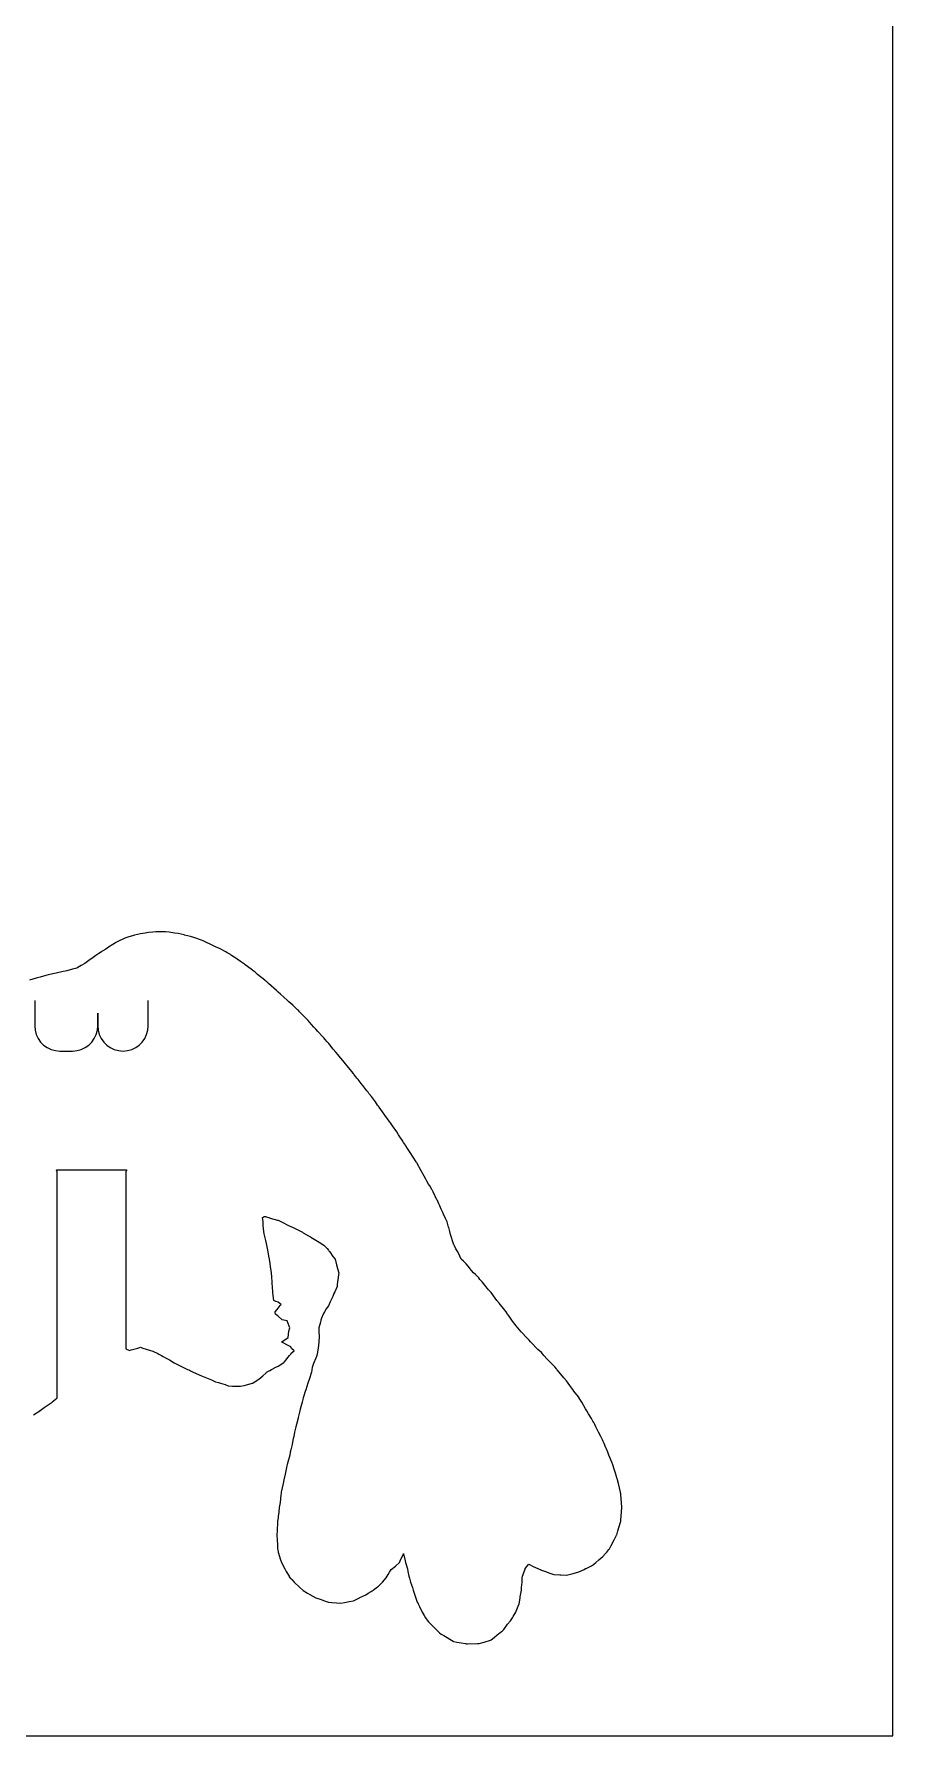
# Model space of a CAD drawing. Extents: x 0 to 600, y 0 to 500.
# Drawn here: x 536.9 to 600, y 0 to 125 of the extents above; entities that cross this region are included whole.
import ezdxf

# ---------------------------------------------------------------- set-up
doc = ezdxf.new("R2010")
doc.units = 0

msp = doc.modelspace()

# ---------------------------------------------------------------- linework, layer by layer
at = {"layer": 'annotation', "color": 1}
for p, q in [((536.927422, 54.017028), (536.927422, 52.161713)), ((545.272412, 52.161713), (545.272412, 54.017028)), ((541.561781, 52.161713), (541.561781, 53.09068)), ((541.561781, 53.09068), (541.561781, 52.161713)), ((536.927422, 52.161713), (536.927422, 52.161713)), ((536.927422, 52.161713), (536.957355, 51.82803)), ((536.957355, 51.82803), (537.043626, 51.514046)), ((537.043626, 51.514046), (537.180937, 51.224983)), ((541.308149, 51.224983), (541.445516, 51.514046)), ((541.445516, 51.514046), (541.53183, 51.82803)), ((541.53183, 51.82803), (541.561781, 52.161713)), ((541.561781, 52.161713), (541.561781, 52.161713)), ((541.561781, 52.161713), (541.591739, 51.82803)), ((541.591739, 51.82803), (541.678102, 51.514046)), ((541.678102, 51.514046), (541.815607, 51.224983)), ((545.01878, 51.224983), (545.156147, 51.514046)), ((545.156147, 51.514046), (545.242461, 51.82803)), ((545.242461, 51.82803), (545.272412, 52.161713)), ((537.180937, 51.224983), (537.363994, 50.966063)), ((537.363994, 50.966063), (537.587501, 50.74251)), ((537.587501, 50.74251), (537.846163, 50.559544)), ((537.846163, 50.559544), (538.134683, 50.422388)), ((538.134683, 50.422388), (538.447766, 50.336265)), ((538.447766, 50.336265), (538.780117, 50.306397)), ((538.780117, 50.306397), (539.709085, 50.306397)), ((539.709085, 50.306397), (540.041298, 50.336265)), ((539.709085, 50.306397), (539.709085, 50.306397)), ((540.041298, 50.336265), (540.354308, 50.422388)), ((540.354308, 50.422388), (540.642807, 50.559544)), ((540.642807, 50.559544), (540.901486, 50.74251)), ((540.901486, 50.74251), (541.125036, 50.966063)), ((541.125036, 50.966063), (541.308149, 51.224983)), ((541.815607, 51.224983), (541.998986, 50.966063)), ((541.998986, 50.966063), (542.222974, 50.74251)), ((542.222974, 50.74251), (542.482307, 50.559544)), ((542.482307, 50.559544), (542.771718, 50.422388)), ((542.771718, 50.422388), (543.085943, 50.336265)), ((543.085943, 50.336265), (543.419716, 50.306397)), ((543.419716, 50.306397), (543.751929, 50.336265)), ((543.419716, 50.306397), (543.419716, 50.306397)), ((543.751929, 50.336265), (544.064939, 50.422388)), ((544.064939, 50.422388), (544.353438, 50.559544)), ((544.353438, 50.559544), (544.612117, 50.74251)), ((544.612117, 50.74251), (544.835667, 50.966063)), ((544.835667, 50.966063), (545.01878, 51.224983))]:
    msp.add_line(p, q, dxfattribs=at)
at = {"layer": 'boundary', "color": 5}
for p, q in [((544.188468, 58.78923), (543.777646, 58.680644)), ((544.267604, 58.811164), (544.188468, 58.78923)), ((544.698356, 58.921577), (544.267604, 58.811164)), ((545.042895, 58.97121), (544.698356, 58.921577)), ((545.301929, 59.001367), (545.042895, 58.97121)), ((545.619065, 59.045067), (545.301929, 59.001367)), ((545.828254, 59.052948), (545.619065, 59.045067)), ((546.281103, 59.050169), (545.828254, 59.052948)), ((546.539777, 59.062056), (546.281103, 59.050169)), ((546.81515, 59.031224), (546.539777, 59.062056)), ((547.192198, 58.968269), (546.81515, 59.031224)), ((547.460488, 58.937786), (547.192198, 58.968269)), ((547.90689, 58.828389), (547.460488, 58.937786)), ((547.940485, 58.822127), (547.90689, 58.828389)), ((548.381197, 58.723151), (547.940485, 58.822127)), ((541.834237, 57.593259), (541.640324, 57.457663)), ((541.896467, 57.634006), (541.834237, 57.593259)), ((541.936224, 57.660047), (541.896467, 57.634006)), ((542.152042, 57.79918), (541.936224, 57.660047)), ((542.341248, 57.922093), (542.152042, 57.79918)), ((542.669176, 58.13945), (542.341248, 57.922093)), ((542.856935, 58.262771), (542.669176, 58.13945)), ((542.902326, 58.287128), (542.856935, 58.262771)), ((542.994992, 58.337085), (542.902326, 58.287128)), ((543.555465, 58.585726), (542.994992, 58.337085)), ((543.777646, 58.680644), (543.555465, 58.585726)), ((548.613207, 58.64019), (548.381197, 58.723151)), ((549.187581, 58.448467), (548.613207, 58.64019)), ((549.301908, 58.407667), (549.187581, 58.448467)), ((549.362732, 58.380303), (549.301908, 58.407667)), ((549.4588, 58.337085), (549.362732, 58.380303)), ((549.916368, 58.098075), (549.4588, 58.337085)), ((550.024518, 58.047249), (549.916368, 58.098075)), ((550.222619, 57.964374), (550.024518, 58.047249)), ((550.50099, 57.826379), (550.222619, 57.964374)), ((550.962588, 57.593259), (550.50099, 57.826379)), ((551.084544, 57.524103), (550.962588, 57.593259)), ((551.14333, 57.49012), (551.084544, 57.524103)), ((539.717286, 56.310443), (539.28113, 56.19264)), ((540.014999, 56.401675), (539.717286, 56.310443)), ((540.094803, 56.439077), (540.014999, 56.401675)), ((540.353979, 56.59569), (540.094803, 56.439077)), ((540.62038, 56.745323), (540.353979, 56.59569)), ((541.015514, 57.028911), (540.62038, 56.745323)), ((541.11719, 57.099192), (541.015514, 57.028911)), ((541.428413, 57.323766), (541.11719, 57.099192)), ((541.640324, 57.457663), (541.428413, 57.323766)), ((551.176004, 57.468755), (551.14333, 57.49012)), ((551.305346, 57.386058), (551.176004, 57.468755)), ((551.402917, 57.323766), (551.305346, 57.386058)), ((551.779608, 57.074077), (551.402917, 57.323766)), ((551.802305, 57.059033), (551.779608, 57.074077)), ((552.06404, 56.885548), (551.802305, 57.059033)), ((552.339285, 56.678784), (552.06404, 56.885548)), ((552.407007, 56.628997), (552.339285, 56.678784)), ((552.839787, 56.310443), (552.407007, 56.628997)), ((552.926871, 56.243397), (552.839787, 56.310443)), ((537.033014, 55.651435), (536.547972, 55.507974)), ((537.332671, 55.7377), (537.033014, 55.651435)), ((537.750588, 55.849001), (537.332671, 55.7377)), ((537.92076, 55.897815), (537.750588, 55.849001)), ((537.931581, 55.901049), (537.92076, 55.897815)), ((538.253382, 55.984169), (537.931581, 55.901049)), ((538.511093, 56.026812), (538.253382, 55.984169)), ((539.027071, 56.148635), (538.511093, 56.026812)), ((539.174092, 56.175839), (539.027071, 56.148635)), ((539.28113, 56.19264), (539.174092, 56.175839)), ((552.984751, 56.198836), (552.926871, 56.243397)), ((553.11945, 56.0892), (552.984751, 56.198836)), ((553.30196, 55.936595), (553.11945, 56.0892)), ((553.834516, 55.505034), (553.30196, 55.936595)), ((553.905461, 55.44871), (553.834516, 55.505034)), ((553.922698, 55.434329), (553.905461, 55.44871)), ((553.977336, 55.388739), (553.922698, 55.434329)), ((554.055186, 55.320077), (553.977336, 55.388739)), ((554.081403, 55.297126), (554.055186, 55.320077)), ((554.113769, 55.268293), (554.081403, 55.297126)), ((554.701771, 54.744752), (554.113769, 55.268293)), ((554.826172, 54.633854), (554.701771, 54.744752)), ((554.983014, 54.491726), (554.826172, 54.633854)), ((554.992406, 54.483257), (554.983014, 54.491726)), ((555.212453, 54.283807), (554.992406, 54.483257)), ((555.530993, 53.995407), (555.212453, 54.283807)), ((555.615656, 53.918446), (555.530993, 53.995407)), ((555.746882, 53.799888), (555.615656, 53.918446)), ((555.889401, 53.665436), (555.746882, 53.799888)), ((556.250124, 53.325115), (555.889401, 53.665436)), ((556.308029, 53.270484), (556.250124, 53.325115)), ((556.330342, 53.249258), (556.308029, 53.270484)), ((556.397767, 53.184233), (556.330342, 53.249258)), ((556.615388, 52.961973), (556.397767, 53.184233)), ((556.667593, 52.908656), (556.615388, 52.961973)), ((556.762432, 52.806701), (556.667593, 52.908656)), ((557.013119, 52.542385), (556.762432, 52.806701)), ((557.276632, 52.257168), (557.013119, 52.542385)), ((557.452495, 52.068647), (557.276632, 52.257168)), ((557.453018, 52.068061), (557.452495, 52.068647)), ((557.588303, 51.922783), (557.453018, 52.068061)), ((557.74163, 51.752139), (557.588303, 51.922783)), ((558.099222, 51.349919), (557.74163, 51.752139)), ((558.193976, 51.243848), (558.099222, 51.349919)), ((558.250699, 51.181705), (558.193976, 51.243848)), ((558.43083, 50.979727), (558.250699, 51.181705)), ((558.497631, 50.900127), (558.43083, 50.979727)), ((558.509014, 50.886564), (558.497631, 50.900127)), ((558.533344, 50.857205), (558.509014, 50.886564)), ((558.869364, 50.454606), (558.533344, 50.857205)), ((559.054284, 50.230526), (558.869364, 50.454606)), ((559.224284, 50.024481), (559.054284, 50.230526)), ((559.278483, 49.959418), (559.224284, 50.024481)), ((559.429724, 49.774682), (559.278483, 49.959418)), ((559.568112, 49.60481), (559.429724, 49.774682)), ((559.765159, 49.359826), (559.568112, 49.60481)), ((559.880645, 49.217209), (559.765159, 49.359826)), ((559.97712, 49.101959), (559.880645, 49.217209)), ((560.246936, 48.775221), (559.97712, 49.101959)), ((560.334833, 48.664638), (560.246936, 48.775221)), ((560.350435, 48.644774), (560.334833, 48.664638)), ((560.380489, 48.606356), (560.350435, 48.644774)), ((560.607411, 48.32065), (560.380489, 48.606356)), ((560.698132, 48.20389), (560.607411, 48.32065)), ((560.929919, 47.910933), (560.698132, 48.20389)), ((561.033082, 47.781954), (560.929919, 47.910933)), ((561.271145, 47.477124), (561.033082, 47.781954)), ((561.339767, 47.387824), (561.271145, 47.477124)), ((561.42503, 47.27566), (561.339767, 47.387824)), ((561.490215, 47.190567), (561.42503, 47.27566)), ((561.66658, 46.960762), (561.490215, 47.190567)), ((561.96089, 46.570715), (561.66658, 46.960762)), ((562.127933, 46.341356), (561.96089, 46.570715)), ((562.191856, 46.253467), (562.127933, 46.341356)), ((562.204391, 46.236129), (562.191856, 46.253467)), ((562.232333, 46.197672), (562.204391, 46.236129)), ((562.247098, 46.177247), (562.232333, 46.197672)), ((562.488293, 45.842528), (562.247098, 46.177247)), ((562.65866, 45.606939), (562.488293, 45.842528)), ((562.975958, 45.163931), (562.65866, 45.606939)), ((563.026835, 45.092252), (562.975958, 45.163931)), ((563.068114, 45.032688), (563.026835, 45.092252)), ((563.112566, 44.969861), (563.068114, 45.032688)), ((563.222433, 44.815142), (563.112566, 44.969861)), ((563.532363, 44.366209), (563.222433, 44.815142)), ((563.633496, 44.208981), (563.532363, 44.366209)), ((563.67037, 44.150612), (563.633496, 44.208981)), ((563.719252, 44.07534), (563.67037, 44.150612)), ((563.926768, 43.754942), (563.719252, 44.07534)), ((564.033277, 43.591215), (563.926768, 43.754942)), ((564.166583, 43.38778), (564.033277, 43.591215)), ((564.196167, 43.342865), (564.166583, 43.38778)), ((564.330476, 43.137289), (564.196167, 43.342865)), ((564.517926, 42.852982), (564.330476, 43.137289)), ((564.951271, 42.171357), (564.517926, 42.852982)), ((538.531632, 41.539984), (538.535438, 41.559118)), ((538.535438, 41.520849), (538.531632, 41.539984)), ((538.535438, 41.559118), (538.546277, 41.575339)), ((538.546277, 41.504628), (538.535438, 41.520849)), ((538.546277, 41.575339), (538.562498, 41.586177)), ((538.562498, 41.493789), (538.546277, 41.504628)), ((538.562498, 41.586177), (538.581632, 41.589983)), ((538.581632, 41.489983), (538.562498, 41.493789)), ((538.581632, 41.589983), (543.627632, 41.589983)), ((538.581632, 24.81741), (538.581632, 41.489983)), ((543.627632, 41.589983), (543.646766, 41.586178)), ((543.646766, 41.493789), (543.627632, 41.489984)), ((543.627632, 41.489984), (543.627632, 28.434385)), ((543.646766, 41.586178), (543.662988, 41.575339)), ((543.662988, 41.504628), (543.646766, 41.493789)), ((543.662988, 41.575339), (543.673826, 41.559118)), ((543.673826, 41.520849), (543.662988, 41.504628)), ((543.673826, 41.559118), (543.677632, 41.539983)), ((543.677632, 41.539983), (543.673826, 41.520849)), ((564.953987, 42.167143), (564.951271, 42.171357)), ((564.954164, 42.166877), (564.953987, 42.167143)), ((564.957445, 42.161703), (564.954164, 42.166877)), ((564.976501, 42.128713), (564.957445, 42.161703)), ((564.97924, 42.123972), (564.976501, 42.128713)), ((564.99969, 42.087317), (564.97924, 42.123972)), ((565.335391, 41.497985), (564.99969, 42.087317)), ((565.54901, 41.110653), (565.335391, 41.497985)), ((565.667669, 40.904091), (565.54901, 41.110653)), ((565.756004, 40.746337), (565.667669, 40.904091)), ((565.874698, 40.537061), (565.756004, 40.746337)), ((565.953736, 40.405455), (565.874698, 40.537061)), ((566.104303, 40.141946), (565.953736, 40.405455)), ((566.130723, 40.09733), (566.104303, 40.141946)), ((566.151538, 40.063053), (566.130723, 40.09733)), ((566.213729, 39.957212), (566.151538, 40.063053)), ((566.491923, 39.386537), (566.213729, 39.957212)), ((566.518129, 39.332362), (566.491923, 39.386537)), ((566.628835, 39.084014), (566.518129, 39.332362)), ((566.69288, 38.935153), (566.628835, 39.084014)), ((566.795411, 38.696854), (566.69288, 38.935153)), ((553.665941, 38.070691), (553.735703, 38.102706)), ((553.687622, 37.936729), (553.665941, 38.070691)), ((553.70955, 37.752692), (553.687622, 37.936729)), ((553.72836, 37.489302), (553.70955, 37.752692)), ((553.735703, 38.102706), (553.77722, 38.160097)), ((553.77722, 38.160097), (553.905461, 38.158343)), ((553.905461, 38.158343), (553.943562, 38.139668)), ((553.943562, 38.139668), (554.099728, 38.086421)), ((554.099728, 38.086421), (554.132792, 38.070691)), ((554.132792, 38.070691), (554.221625, 38.0293)), ((554.221625, 38.0293), (554.782251, 37.890293)), ((554.782251, 37.890293), (554.826171, 37.872129)), ((554.826171, 37.872129), (554.867689, 37.84833)), ((554.867689, 37.84833), (555.059273, 37.752691)), ((555.059273, 37.752691), (555.627656, 37.469015)), ((566.915138, 38.444237), (566.795411, 38.696854)), ((567.001684, 38.249558), (566.915138, 38.444237)), ((567.086496, 38.070691), (567.001684, 38.249558)), ((567.11427, 38.008738), (567.086496, 38.070691)), ((567.228223, 37.752692), (567.11427, 38.008738)), ((567.349364, 37.363306), (567.228223, 37.752692)), ((553.762717, 37.057375), (553.72836, 37.489302)), ((553.797826, 36.868837), (553.762717, 37.057375)), ((553.905461, 36.384901), (553.797826, 36.868837)), ((553.952327, 36.164037), (553.905461, 36.384901)), ((555.627656, 37.469015), (555.746882, 37.428049)), ((555.746882, 37.428049), (555.915524, 37.350182)), ((555.915524, 37.350182), (556.204238, 37.201803)), ((556.204238, 37.201803), (556.503828, 37.057375)), ((556.503828, 37.057375), (556.597384, 37.003545)), ((556.597384, 37.003545), (556.667593, 36.963153)), ((556.667593, 36.963153), (557.052222, 36.733979)), ((557.052222, 36.733979), (557.193686, 36.655054)), ((557.193686, 36.655054), (557.226744, 36.637905)), ((557.226744, 36.637905), (557.588303, 36.417324)), ((557.588303, 36.417324), (557.82719, 36.26529)), ((557.82719, 36.26529), (558.174812, 36.044055)), ((567.354886, 37.34808), (567.349364, 37.363306)), ((567.437161, 37.057375), (567.354886, 37.34808)), ((567.495578, 36.837758), (567.437161, 37.057375)), ((567.716119, 36.136866), (567.495578, 36.837758)), ((553.980957, 36.044055), (553.952327, 36.164037)), ((554.050132, 35.681153), (553.980957, 36.044055)), ((554.076086, 35.548186), (554.050132, 35.681153)), ((554.141521, 35.229132), (554.076086, 35.548186)), ((554.189856, 35.030734), (554.141521, 35.229132)), ((554.232785, 34.711744), (554.189856, 35.030734)), ((558.174812, 36.044055), (558.31388, 35.907458)), ((558.31388, 35.907458), (558.417593, 35.794317)), ((558.417593, 35.794317), (558.509014, 35.682435)), ((558.509014, 35.682435), (558.544021, 35.634982)), ((558.544021, 35.634982), (558.608053, 35.548186)), ((558.608053, 35.548186), (558.831272, 35.21337)), ((558.831272, 35.21337), (559.010671, 35.030734)), ((559.010671, 35.030734), (559.107814, 34.61204)), ((567.74042, 36.070928), (567.716119, 36.136866)), ((567.75067, 36.044055), (567.74042, 36.070928)), ((567.773057, 36.006206), (567.75067, 36.044055)), ((567.87458, 35.766987), (567.773057, 36.006206)), ((568.023752, 35.548186), (567.87458, 35.766987)), ((568.177589, 35.231016), (568.023752, 35.548186)), ((568.278896, 35.030734), (568.177589, 35.231016)), ((568.432605, 34.860507), (568.278896, 35.030734)), ((554.237463, 34.671593), (554.232785, 34.711744)), ((554.259297, 34.476727), (554.237463, 34.671593)), ((554.323609, 34.017416), (554.259297, 34.476727)), ((554.346363, 33.688601), (554.323609, 34.017416)), ((559.107814, 34.61204), (559.192219, 34.326328)), ((559.192219, 34.326328), (559.276555, 34.017416)), ((559.251257, 33.887338), (559.238126, 33.665357)), ((559.276555, 34.017416), (559.251257, 33.887338)), ((568.636829, 34.677187), (568.432605, 34.860507)), ((568.895016, 34.349629), (568.636829, 34.677187)), ((568.908669, 34.335036), (568.895016, 34.349629)), ((569.182258, 34.017416), (568.908669, 34.335036)), ((569.322509, 33.881456), (569.182258, 34.017416)), ((569.557543, 33.653619), (569.322509, 33.881456)), ((554.370933, 33.343687), (554.346363, 33.688601)), ((554.384322, 33.202389), (554.370933, 33.343687)), ((554.405382, 33.004095), (554.384322, 33.202389)), ((554.436709, 32.575822), (554.405382, 33.004095)), ((554.463421, 32.343762), (554.436709, 32.575822)), ((558.985844, 32.630532), (558.922531, 32.486434)), ((559.147217, 33.004095), (558.985844, 32.630532)), ((559.160887, 33.16334), (559.147217, 33.004095)), ((559.176369, 33.343687), (559.160887, 33.16334)), ((559.238126, 33.665357), (559.176369, 33.343687)), ((569.651522, 33.529516), (569.557543, 33.653619)), ((569.815645, 33.343687), (569.651522, 33.529516)), ((570.000415, 33.107691), (569.815645, 33.343687)), ((570.081523, 33.004095), (570.000415, 33.107691)), ((570.197526, 32.86905), (570.081523, 33.004095)), ((570.273457, 32.778375), (570.197526, 32.86905)), ((570.47825, 32.561034), (570.273457, 32.778375)), ((570.772531, 32.148651), (570.47825, 32.561034)), ((554.494099, 31.990775), (554.463421, 32.343762)), ((554.657748, 31.913795), (554.494099, 31.990775)), ((554.588657, 31.139174), (554.744136, 31.321146)), ((554.826172, 31.867592), (554.657748, 31.913795)), ((554.744136, 31.321146), (554.826172, 31.417163)), ((554.97611, 31.744031), (554.826172, 31.867592)), ((554.826172, 31.417163), (554.977607, 31.622288)), ((555.037906, 31.700977), (554.97611, 31.744031)), ((554.977607, 31.622288), (555.037906, 31.700977)), ((558.354276, 31.363097), (558.22018, 31.139174)), ((558.509014, 31.592111), (558.354276, 31.363097)), ((558.639313, 31.876693), (558.509014, 31.592111)), ((558.691546, 31.990775), (558.639313, 31.876693)), ((558.825564, 32.283292), (558.691546, 31.990775)), ((558.922531, 32.486434), (558.825564, 32.283292)), ((570.773159, 32.147894), (570.772531, 32.148651)), ((570.888542, 31.990776), (570.773159, 32.147894)), ((571.077328, 31.762914), (570.888542, 31.990776)), ((571.134308, 31.69414), (571.077328, 31.762914)), ((571.398961, 31.374714), (571.134308, 31.69414)), ((571.447605, 31.303459), (571.398961, 31.374714)), ((571.57372, 31.139174), (571.447605, 31.303459)), ((554.598764, 31.070836), (554.588657, 31.139174)), ((554.612571, 30.977456), (554.598764, 31.070836)), ((554.743991, 30.888178), (554.612571, 30.977456)), ((554.826172, 30.832345), (554.743991, 30.888178)), ((555.116434, 30.566097), (554.826172, 30.832345)), ((555.482755, 30.501769), (555.116434, 30.566097)), ((555.635586, 30.109354), (555.482755, 30.501769)), ((555.682023, 29.964136), (555.635586, 30.109354)), ((557.930423, 30.389069), (557.810463, 29.964136)), ((557.957903, 30.543744), (557.930423, 30.389069)), ((558.007083, 30.679476), (557.957903, 30.543744)), ((558.117668, 30.977456), (558.007083, 30.679476)), ((558.156173, 31.038197), (558.117668, 30.977456)), ((558.22018, 31.139174), (558.156173, 31.038197)), ((571.650357, 31.025536), (571.57372, 31.139174)), ((571.682783, 30.977456), (571.650357, 31.025536)), ((571.788008, 30.830817), (571.682783, 30.977456)), ((572.037859, 30.474236), (571.788008, 30.830817)), ((572.319674, 30.133396), (572.037859, 30.474236)), ((572.389815, 30.029559), (572.319674, 30.133396)), ((572.434007, 29.964136), (572.389815, 30.029559)), ((555.086269, 28.934675), (555.091897, 28.940669)), ((555.60602, 28.655037), (555.086269, 28.934675)), ((555.091897, 28.940669), (555.101422, 28.950817)), ((555.101422, 28.950817), (555.547339, 29.275667)), ((555.547339, 29.275667), (555.603703, 29.731044)), ((555.603703, 29.731044), (555.682023, 29.964136)), ((557.798472, 28.934675), (557.74851, 28.48473)), ((557.843347, 29.321036), (557.797553, 28.950817)), ((557.797553, 28.950817), (557.798039, 28.942277)), ((557.798039, 28.942277), (557.798472, 28.934675)), ((557.810463, 29.964136), (557.814668, 29.735719)), ((557.814668, 29.735719), (557.843347, 29.321036)), ((572.557532, 29.81772), (572.434007, 29.964136)), ((572.667532, 29.674432), (572.557532, 29.81772)), ((573.119158, 29.220838), (572.667532, 29.674432)), ((573.240382, 29.093211), (573.119158, 29.220838)), ((573.265069, 29.061344), (573.240382, 29.093211)), ((573.368497, 28.954417), (573.265069, 29.061344)), ((573.371354, 28.950817), (573.368497, 28.954417)), ((573.373764, 28.948435), (573.371354, 28.950817)), ((573.388598, 28.934675), (573.373764, 28.948435)), ((573.911862, 28.386893), (573.388598, 28.934675)), ((543.627632, 28.434385), (543.892632, 28.309085)), ((543.892632, 28.309085), (544.022504, 28.348393)), ((544.022504, 28.348393), (544.512254, 28.489079)), ((544.512254, 28.489079), (544.698356, 28.544765)), ((544.698356, 28.544765), (544.883427, 28.491547)), ((544.883427, 28.491547), (545.369135, 28.336248)), ((545.369135, 28.336248), (545.619065, 28.266539)), ((545.619065, 28.266539), (545.975048, 28.081514)), ((545.975048, 28.081514), (546.042637, 28.046625)), ((546.042637, 28.046625), (546.052542, 28.041207)), ((546.052542, 28.041207), (546.249003, 27.937497)), ((546.249003, 27.937497), (546.378899, 27.863483)), ((546.378899, 27.863483), (546.539777, 27.771811)), ((546.539777, 27.771811), (546.82344, 27.625354)), ((546.82344, 27.625354), (547.178592, 27.413411)), ((555.278348, 27.47237), (555.644409, 27.937497)), ((555.746882, 28.579249), (555.60602, 28.655037)), ((555.644409, 27.937497), (555.706229, 28.003155)), ((555.706229, 28.003155), (555.746882, 28.046333)), ((555.791397, 28.466902), (555.746882, 28.579249)), ((555.746882, 28.046333), (555.78109, 28.123298)), ((555.78109, 28.123298), (555.999874, 28.277286)), ((555.999874, 28.277286), (555.791397, 28.466902)), ((557.588303, 27.758958), (557.408382, 27.363883)), ((557.628126, 27.872953), (557.588303, 27.758958)), ((557.650674, 27.937497), (557.628126, 27.872953)), ((557.689777, 28.075861), (557.650674, 27.937497)), ((557.74851, 28.48473), (557.689777, 28.075861)), ((574.161092, 28.159663), (573.911862, 28.386893)), ((574.269234, 28.032131), (574.161092, 28.159663)), ((574.349477, 27.937497), (574.269234, 28.032131)), ((574.582335, 27.685637), (574.349477, 27.937497)), ((574.598684, 27.66745), (574.582335, 27.685637)), ((574.696068, 27.572323), (574.598684, 27.66745)), ((575.081806, 27.184223), (574.696068, 27.572323)), ((547.178592, 27.413411), (547.460487, 27.261884)), ((547.460487, 27.261884), (547.67455, 27.166093)), ((547.67455, 27.166093), (548.009056, 27.000761)), ((548.009056, 27.000761), (548.166371, 26.924178)), ((548.166371, 26.924178), (548.244318, 26.884266)), ((548.244318, 26.884266), (548.293044, 26.859315)), ((548.293044, 26.859315), (548.381197, 26.814175)), ((548.381197, 26.814175), (548.435336, 26.791059)), ((548.435336, 26.791059), (548.566229, 26.730169)), ((548.566229, 26.730169), (549.186727, 26.454383)), ((549.186727, 26.454383), (549.301909, 26.396358)), ((549.301909, 26.396358), (549.431986, 26.343065)), ((549.431986, 26.343065), (549.929725, 26.146227)), ((553.400472, 26.2168), (553.685109, 26.45806)), ((553.685109, 26.45806), (553.905461, 26.640091)), ((553.905461, 26.640091), (553.928225, 26.675211)), ((553.928225, 26.675211), (553.954909, 26.730169)), ((553.954909, 26.730169), (554.213984, 26.844233)), ((554.213984, 26.844233), (554.339854, 26.924178)), ((554.339854, 26.924178), (554.641755, 27.075245)), ((554.641755, 27.075245), (554.826172, 27.167526)), ((554.826172, 27.167526), (555.224677, 27.435395)), ((555.224677, 27.435395), (555.278348, 27.47237)), ((557.264242, 26.730169), (557.106764, 26.178263)), ((557.296926, 26.871645), (557.264242, 26.730169)), ((557.298564, 26.924178), (557.296926, 26.871645)), ((557.327934, 27.060614), (557.298564, 26.924178)), ((557.408382, 27.363883), (557.327934, 27.060614)), ((575.146327, 27.101779), (575.081806, 27.184223)), ((575.268989, 26.965953), (575.146327, 27.101779)), ((575.302472, 26.924178), (575.268989, 26.965953)), ((575.333478, 26.885511), (575.302472, 26.924178)), ((575.470881, 26.730169), (575.333478, 26.885511)), ((575.817273, 26.292962), (575.470881, 26.730169)), ((576.002513, 26.086868), (575.817273, 26.292962)), ((549.929725, 26.146227), (550.222619, 26.014484)), ((550.222619, 26.014484), (550.425652, 25.958642)), ((550.425652, 25.958642), (550.581171, 25.910856)), ((550.581171, 25.910856), (550.917736, 25.804141)), ((550.917736, 25.804141), (551.143329, 25.720779)), ((551.143329, 25.720779), (551.463483, 25.698507)), ((551.463483, 25.698507), (551.750145, 25.702659)), ((551.750145, 25.702659), (552.06404, 25.679199)), ((552.06404, 25.679199), (552.329232, 25.731809)), ((552.329232, 25.731809), (552.926625, 25.910857)), ((552.926625, 25.910857), (552.952942, 25.920796)), ((552.952942, 25.920796), (552.98475, 25.935076)), ((552.98475, 25.935076), (553.400472, 26.2168)), ((556.806, 25.291559), (556.675551, 24.897539)), ((556.857604, 25.431975), (556.806, 25.291559)), ((557.007224, 25.910857), (556.857604, 25.431975)), ((557.106764, 26.178263), (557.007224, 25.910857)), ((576.072449, 25.988521), (576.002513, 26.086868)), ((576.127678, 25.910857), (576.072449, 25.988521)), ((576.446012, 25.467116), (576.127678, 25.910857)), ((576.468066, 25.4367), (576.446012, 25.467116)), ((576.554107, 25.330054), (576.468066, 25.4367)), ((576.887836, 24.897539), (576.554107, 25.330054)), ((536.830236, 23.585085), (537.2966, 23.884219)), ((537.2966, 23.884219), (537.310566, 23.893136)), ((537.310566, 23.893136), (537.332671, 23.907252)), ((537.332671, 23.907252), (537.6278, 24.120392)), ((537.6278, 24.120392), (538.208987, 24.525656)), ((538.208987, 24.525656), (538.240471, 24.547507)), ((538.240471, 24.547507), (538.253382, 24.556112)), ((538.253382, 24.556112), (538.298092, 24.591703)), ((538.298092, 24.591703), (538.316633, 24.606462)), ((538.316633, 24.606462), (538.561131, 24.80109)), ((538.561131, 24.80109), (538.581632, 24.81741)), ((556.406391, 23.884219), (556.29696, 23.391998)), ((556.441627, 24.009245), (556.406391, 23.884219)), ((556.573055, 24.525656), (556.441627, 24.009245)), ((556.628541, 24.718493), (556.573055, 24.525656)), ((556.667593, 24.87017), (556.628541, 24.718493)), ((556.672169, 24.885906), (556.667593, 24.87017)), ((556.675551, 24.897539), (556.672169, 24.885906)), ((576.904172, 24.875209), (576.887836, 24.897539)), ((576.923224, 24.849168), (576.904172, 24.875209)), ((576.988895, 24.734983), (576.923224, 24.849168)), ((577.12424, 24.525656), (576.988895, 24.734983)), ((577.412257, 24.037566), (577.12424, 24.525656)), ((577.511788, 23.884219), (577.412257, 24.037566)), ((577.63681, 23.663467), (577.511788, 23.884219)), ((556.129214, 22.697781), (556.028764, 22.321157)), ((556.158941, 22.8709), (556.129214, 22.697781)), ((556.281674, 23.338555), (556.158941, 22.8709)), ((556.29696, 23.391998), (556.281674, 23.338555)), ((577.677603, 23.579836), (577.63681, 23.663467)), ((577.843938, 23.306414), (577.677603, 23.579836)), ((577.939692, 23.122239), (577.843938, 23.306414)), ((578.006997, 23.011461), (577.939692, 23.122239)), ((578.083393, 22.8709), (578.006997, 23.011461)), ((578.163156, 22.697781), (578.083393, 22.8709)), ((578.368597, 22.321157), (578.163156, 22.697781)), ((555.836749, 21.403213), (555.746882, 21.022143)), ((555.865182, 21.586417), (555.836749, 21.403213)), ((555.918232, 21.85758), (555.865182, 21.586417)), ((555.960457, 22.003564), (555.918232, 21.85758)), ((556.028764, 22.321157), (555.960457, 22.003564)), ((578.519951, 22.004757), (578.368597, 22.321157)), ((578.60723, 21.85758), (578.519951, 22.004757)), ((578.650423, 21.759158), (578.60723, 21.85758)), ((578.70462, 21.616558), (578.650423, 21.759158)), ((578.764645, 21.486055), (578.70462, 21.616558)), ((578.897496, 21.169295), (578.764645, 21.486055)), ((555.531618, 20.116651), (555.489797, 19.934649)), ((555.66799, 20.615129), (555.531618, 20.116651)), ((555.710046, 20.84426), (555.66799, 20.615129)), ((555.724582, 20.916746), (555.710046, 20.84426)), ((555.730586, 20.938401), (555.724582, 20.916746)), ((555.746882, 21.022143), (555.730586, 20.938401)), ((578.914973, 21.133619), (578.897496, 21.169295)), ((579.044859, 20.84426), (578.914973, 21.133619)), ((579.124767, 20.615129), (579.044859, 20.84426)), ((579.334678, 20.116652), (579.124767, 20.615129)), ((579.407778, 19.920913), (579.334678, 20.116652)), ((555.238757, 18.817621), (555.191011, 18.532477)), ((555.34529, 19.226694), (555.238757, 18.817621)), ((555.410181, 19.587894), (555.34529, 19.226694)), ((555.461113, 19.83094), (555.410181, 19.587894)), ((555.489797, 19.934649), (555.461113, 19.83094)), ((579.448145, 19.83094), (579.407778, 19.920913)), ((579.49581, 19.673422), (579.448145, 19.83094)), ((579.599716, 19.309242), (579.49581, 19.673422)), ((579.685356, 19.044877), (579.599716, 19.309242)), ((579.718003, 18.945599), (579.685356, 19.044877)), ((579.725863, 18.923024), (579.718003, 18.945599)), ((579.76103, 18.817622), (579.725863, 18.923024)), ((579.819682, 18.532477), (579.76103, 18.817622)), ((555.01836, 17.712565), (554.958477, 17.144045)), ((555.030304, 17.804301), (555.01836, 17.712565)), ((555.038454, 17.83826), (555.030304, 17.804301)), ((555.050498, 17.912138), (555.038454, 17.83826)), ((555.191011, 18.532477), (555.050498, 17.912138)), ((579.971822, 17.912138), (579.819682, 18.532477)), ((579.984757, 17.83826), (579.971822, 17.912138)), ((579.991927, 17.804301), (579.984757, 17.83826)), ((579.999114, 17.712565), (579.991927, 17.804301)), ((580.041257, 17.144045), (579.999114, 17.712565)), ((554.870025, 16.437254), (554.826171, 16.1113)), ((554.874523, 16.465795), (554.870025, 16.437254)), ((554.897575, 16.790982), (554.874523, 16.465795)), ((554.958477, 17.144045), (554.897575, 16.790982)), ((580.007118, 15.837234), (580.044868, 16.449828)), ((580.071444, 16.790981), (580.041257, 17.144045)), ((580.044868, 16.449828), (580.071444, 16.790981)), ((554.747911, 15.061392), (554.723614, 14.764343)), ((554.762939, 15.707633), (554.747911, 15.061392)), ((554.764406, 15.728474), (554.762939, 15.707633)), ((554.767305, 15.777662), (554.764406, 15.728474)), ((554.808454, 16.010887), (554.767305, 15.777662)), ((554.826171, 16.1113), (554.808454, 16.010887)), ((579.696805, 14.764343), (579.790028, 15.065796)), ((579.790028, 15.065796), (579.988498, 15.707633)), ((579.988498, 15.707633), (579.998118, 15.755609)), ((579.998118, 15.755609), (580.003088, 15.777662)), ((580.003088, 15.777662), (580.007118, 15.837234)), ((554.723614, 14.764343), (554.743796, 14.389876)), ((554.743796, 14.389876), (554.759089, 14.051441)), ((554.759089, 14.051441), (554.774776, 13.751023)), ((554.774776, 13.751023), (554.786777, 13.693084)), ((579.121001, 13.68771), (579.1712, 13.751024)), ((579.1712, 13.751024), (579.298738, 13.994276)), ((579.298738, 13.994276), (579.511252, 14.393291)), ((579.511252, 14.393291), (579.634629, 14.639511)), ((579.634629, 14.639511), (579.685356, 14.7396)), ((579.685356, 14.7396), (579.690393, 14.750487)), ((579.690393, 14.750487), (579.696805, 14.764343)), ((554.786777, 13.693084), (554.826197, 13.502881)), ((554.826197, 13.502881), (554.998559, 12.928602)), ((554.998559, 12.928602), (555.053446, 12.737703)), ((555.053446, 12.737703), (555.304419, 12.284524)), ((563.432836, 12.469922), (563.469279, 12.507448)), ((563.469279, 12.507448), (563.739038, 12.737703)), ((563.739038, 12.737703), (563.789864, 12.851929)), ((563.789864, 12.851929), (564.020159, 13.381299)), ((564.020159, 13.381299), (564.033277, 13.41114)), ((564.033277, 13.41114), (564.040006, 13.381299)), ((564.040006, 13.381299), (564.16217, 12.851929)), ((564.16217, 12.851929), (564.187216, 12.737704)), ((564.187216, 12.737704), (564.316805, 12.284525)), ((572.980767, 12.288365), (573.240382, 12.607183)), ((573.240382, 12.607183), (573.608648, 12.4322)), ((577.442947, 12.304566), (577.843938, 12.500547)), ((577.843938, 12.500547), (577.987428, 12.604804)), ((577.987428, 12.604804), (578.170335, 12.737704)), ((578.170335, 12.737704), (578.385333, 12.926779)), ((578.385333, 12.926779), (578.668304, 13.18227)), ((578.668304, 13.18227), (578.764645, 13.268625)), ((578.764645, 13.268625), (578.808155, 13.3169)), ((578.808155, 13.3169), (578.975997, 13.503134)), ((578.975997, 13.503134), (579.121001, 13.68771)), ((555.304419, 12.284524), (555.415097, 12.086573)), ((555.415097, 12.086573), (555.616889, 11.724384)), ((555.616889, 11.724384), (555.638497, 11.696234)), ((555.638497, 11.696234), (555.73173, 11.573066)), ((555.73173, 11.573066), (555.746882, 11.553286)), ((555.746882, 11.553286), (555.817372, 11.481061)), ((555.817372, 11.481061), (555.986002, 11.298621)), ((555.986002, 11.298621), (556.422204, 10.89542)), ((562.249279, 11.058955), (562.485779, 11.298621)), ((562.485779, 11.298621), (562.749252, 11.622583)), ((562.749252, 11.622583), (562.833743, 11.724384)), ((562.833743, 11.724384), (562.905651, 11.850416)), ((562.905651, 11.850416), (563.007385, 12.042057)), ((563.007385, 12.042057), (563.112566, 12.219807)), ((563.112566, 12.219807), (563.432836, 12.469922)), ((564.316805, 12.284525), (564.353224, 12.086573)), ((564.353224, 12.086573), (564.433531, 11.724384)), ((564.433531, 11.724384), (564.47839, 11.585779)), ((564.47839, 11.585779), (564.55432, 11.298621)), ((564.55432, 11.298621), (564.686738, 10.896091)), ((572.705057, 10.896092), (572.741339, 11.298621)), ((572.741339, 11.298621), (572.753467, 11.602686)), ((572.753467, 11.602686), (572.766026, 11.724384)), ((572.766026, 11.724384), (572.96478, 12.238608)), ((572.96478, 12.238608), (572.975164, 12.282033)), ((572.975164, 12.282033), (572.980767, 12.288365)), ((573.608648, 12.4322), (573.69011, 12.387965)), ((573.69011, 12.387965), (574.161093, 12.178038)), ((574.161093, 12.178038), (574.459751, 12.079277)), ((574.459751, 12.079277), (574.789601, 11.961465)), ((574.789601, 11.961465), (575.081806, 11.866112)), ((575.081806, 11.866112), (575.518043, 11.834708)), ((575.518043, 11.834708), (575.586319, 11.829639)), ((575.586319, 11.829639), (576.002513, 11.799476)), ((576.002513, 11.799476), (576.405294, 11.905006)), ((576.405294, 11.905006), (576.502159, 11.932542)), ((576.502159, 11.932542), (576.923224, 12.046618)), ((576.923224, 12.046618), (577.303181, 12.234936)), ((577.303181, 12.234936), (577.412161, 12.289551)), ((577.412161, 12.289551), (577.442947, 12.304566)), ((556.422204, 10.89542), (556.622416, 10.711064)), ((556.622416, 10.711064), (556.646185, 10.692518)), ((556.646185, 10.692518), (556.667593, 10.675814)), ((556.667593, 10.675814), (556.97421, 10.498964)), ((556.97421, 10.498964), (557.156809, 10.393616)), ((557.156809, 10.393616), (557.588303, 10.146789)), ((557.588303, 10.146789), (557.97443, 10.018646)), ((557.97443, 10.018646), (558.149854, 9.954075)), ((560.350435, 9.933563), (560.786715, 10.13873)), ((560.786715, 10.13873), (560.826847, 10.157928)), ((560.826847, 10.157928), (561.271145, 10.365113)), ((561.271145, 10.365113), (561.441099, 10.477567)), ((561.441099, 10.477567), (561.642141, 10.607564)), ((561.642141, 10.607564), (561.79972, 10.711064)), ((561.79972, 10.711064), (561.917149, 10.801293)), ((561.917149, 10.801293), (562.117101, 10.943749)), ((562.117101, 10.943749), (562.191856, 11.000341)), ((562.191856, 11.000341), (562.249279, 11.058955)), ((564.686738, 10.896091), (564.73193, 10.711064)), ((564.73193, 10.711064), (564.808758, 10.481212)), ((564.808758, 10.481212), (564.835821, 10.414796)), ((564.835821, 10.414796), (564.953987, 10.036049)), ((564.953987, 10.036049), (565.046075, 9.834644)), ((572.524049, 9.697745), (572.595155, 10.123758)), ((572.595155, 10.123758), (572.608084, 10.211138)), ((572.608084, 10.211138), (572.702534, 10.711065)), ((572.702534, 10.711065), (572.705057, 10.896092)), ((558.149854, 9.954075), (558.509014, 9.831672)), ((558.509014, 9.831672), (558.753241, 9.813417)), ((558.753241, 9.813417), (559.116695, 9.787805)), ((559.116695, 9.787805), (559.429724, 9.763462)), ((559.429724, 9.763462), (559.699124, 9.813714)), ((559.699124, 9.813714), (560.026052, 9.873111)), ((560.026052, 9.873111), (560.350435, 9.933563)), ((565.046075, 9.834644), (565.047719, 9.828872)), ((565.047719, 9.828872), (565.107322, 9.697745)), ((565.107322, 9.697745), (565.213676, 9.49795)), ((565.213676, 9.49795), (565.405718, 9.094115)), ((565.405718, 9.094115), (565.556916, 8.83633)), ((565.556916, 8.83633), (565.641066, 8.684425)), ((572.044737, 8.684425), (572.097199, 8.776293)), ((572.097199, 8.776293), (572.278697, 9.094115)), ((572.278697, 9.094115), (572.303305, 9.144742)), ((572.303305, 9.144742), (572.319675, 9.175744)), ((572.319675, 9.175744), (572.367635, 9.298243)), ((572.367635, 9.298243), (572.459589, 9.533105)), ((572.459589, 9.533105), (572.524049, 9.697745)), ((565.641066, 8.684425), (565.704901, 8.597303)), ((565.704901, 8.597303), (565.781366, 8.499354)), ((565.781366, 8.499354), (565.874698, 8.370341)), ((565.874698, 8.370341), (566.294316, 7.963945)), ((566.294316, 7.963945), (566.341654, 7.911364)), ((566.341654, 7.911364), (566.579327, 7.671106)), ((566.579327, 7.671106), (566.674743, 7.582694)), ((566.674743, 7.582694), (566.795411, 7.470889)), ((570.575133, 7.130905), (571.042858, 7.530858)), ((571.042858, 7.530858), (571.118304, 7.585923)), ((571.118304, 7.585923), (571.224187, 7.671106)), ((571.224187, 7.671106), (571.298123, 7.7295)), ((571.298123, 7.7295), (571.398961, 7.809144)), ((571.398961, 7.809144), (571.683438, 8.207044)), ((571.683438, 8.207044), (571.88522, 8.466507)), ((571.88522, 8.466507), (572.044737, 8.684425)), ((566.795411, 7.470889), (566.997954, 7.387267)), ((566.997954, 7.387267), (567.692075, 6.955118)), ((567.692075, 6.955118), (567.716119, 6.942604)), ((567.716119, 6.942604), (567.736779, 6.939083)), ((567.736779, 6.939083), (567.954814, 6.889616)), ((567.954814, 6.889616), (568.587067, 6.780142)), ((568.587067, 6.780142), (568.636829, 6.7675)), ((568.636829, 6.7675), (568.742645, 6.769653)), ((568.742645, 6.769653), (569.463443, 6.782935)), ((569.463443, 6.782935), (569.557543, 6.784822)), ((569.557543, 6.784822), (569.595428, 6.797177)), ((569.595428, 6.797177), (569.966186, 6.889616)), ((569.966186, 6.889616), (570.417633, 7.034754)), ((570.417633, 7.034754), (570.478251, 7.049191)), ((570.478251, 7.049191), (570.575133, 7.130905))]:
    msp.add_line(p, q, dxfattribs=at)
at = {"layer": 'frame', "color": 5}
for p, q in [((600, 0), (600, 500)), ((0, 0), (600, 0))]:
    msp.add_line(p, q, dxfattribs=at)

doc.saveas('drawing.dxf')
